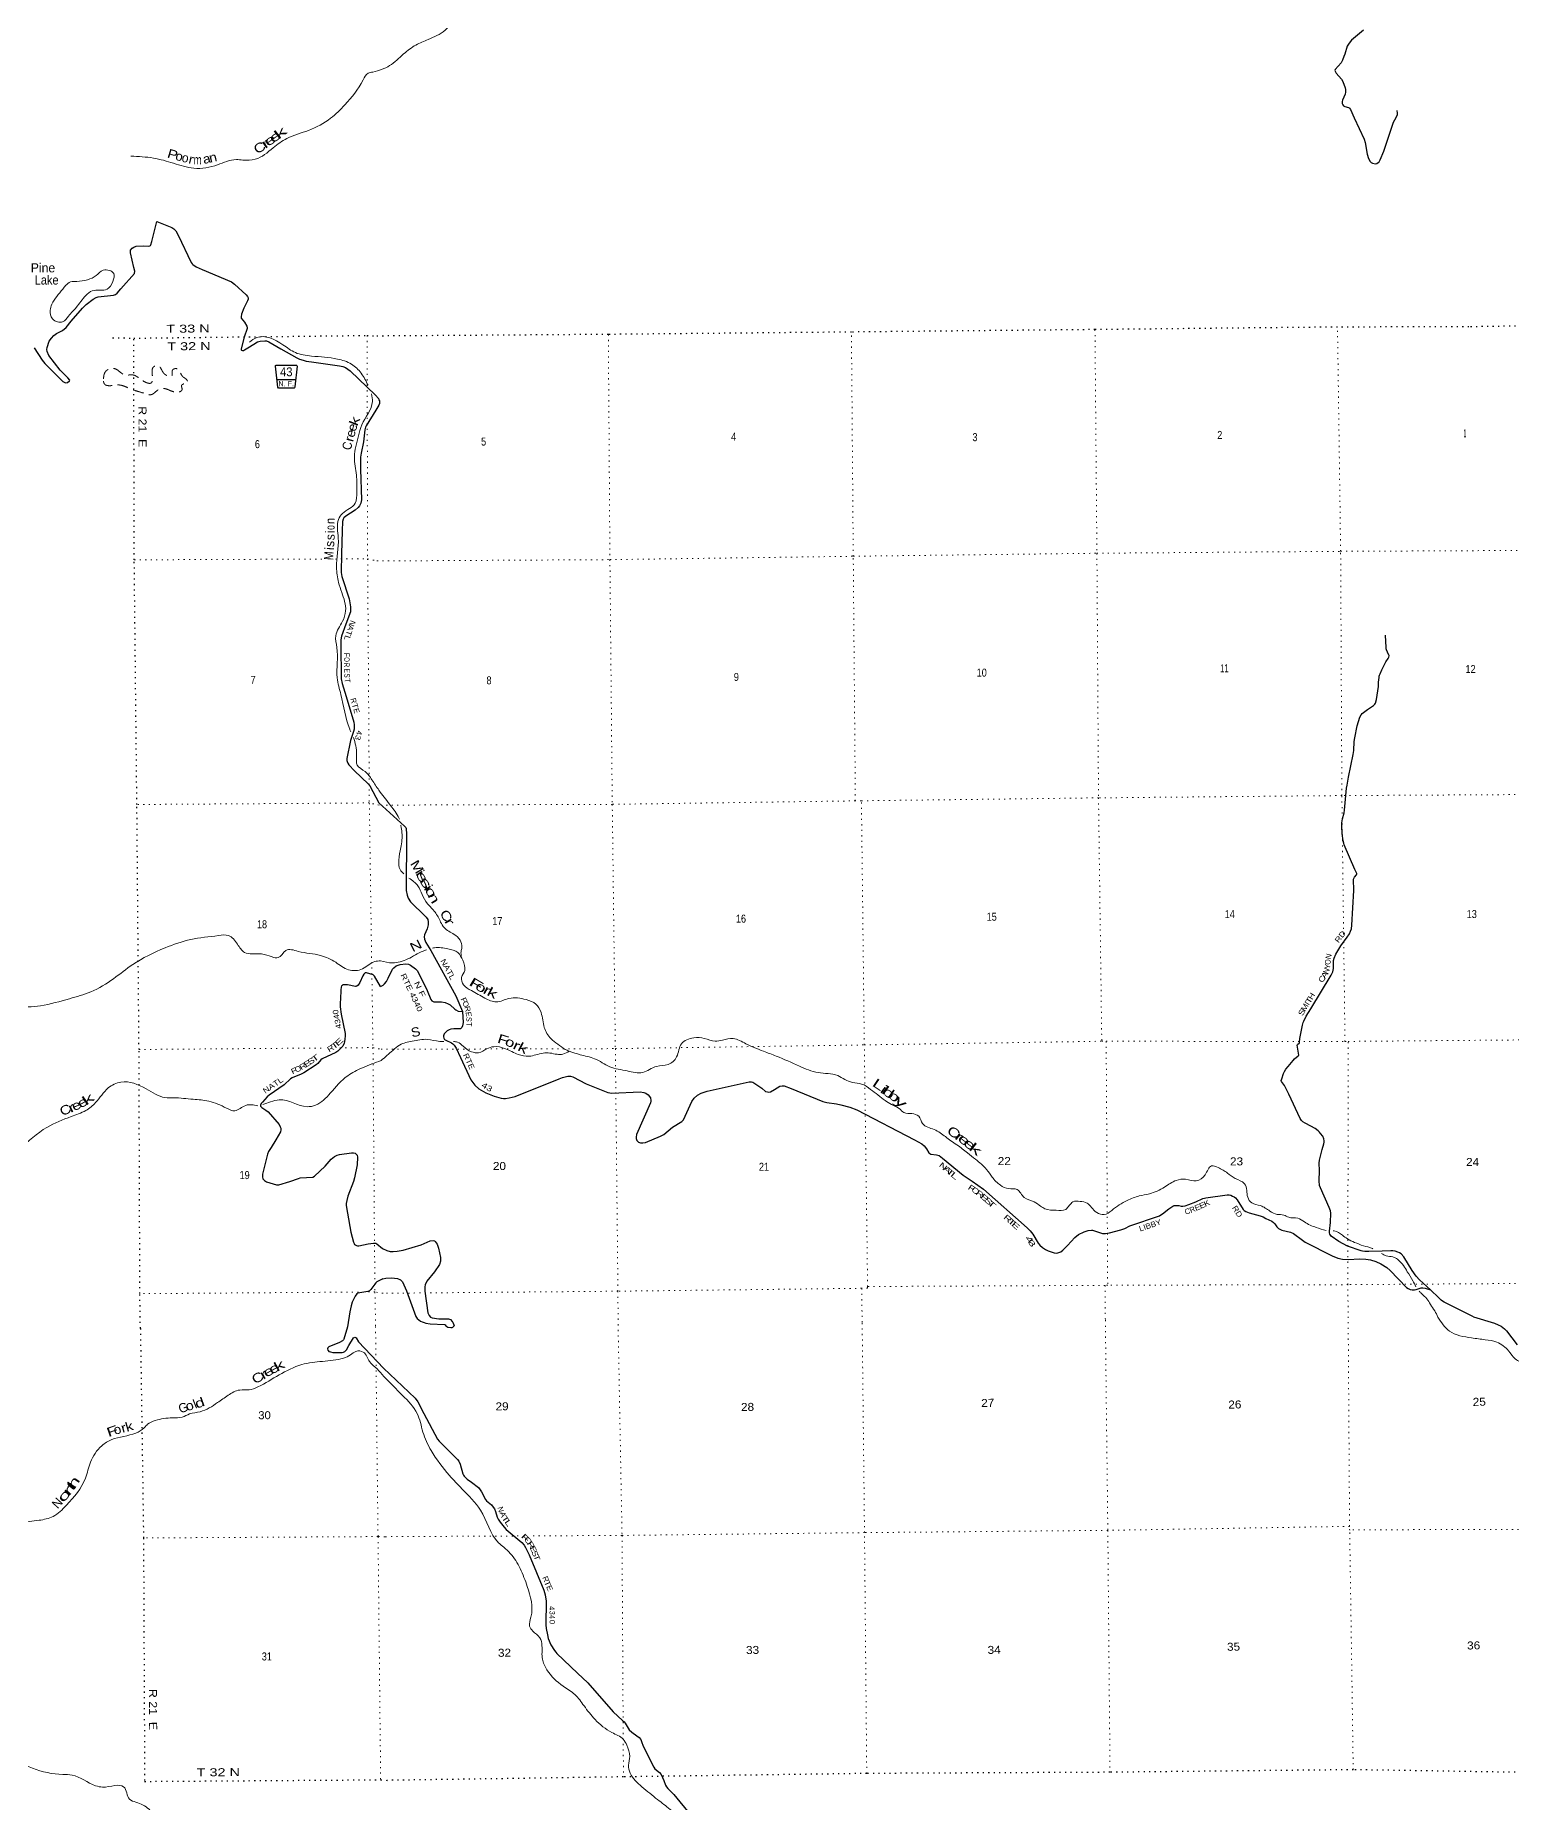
# Model space of a CAD drawing. Header units: feet. Extents: x 0 to 246606, y 183576 to 368785.
# Drawn here: x 176587 to 208879, y 265819 to 304461 of the extents above; entities that cross this region are included whole.
import ezdxf
from ezdxf.enums import TextEntityAlignment as Align

# ---------------------------------------------------------------- set-up
doc = ezdxf.new("R2010")
doc.units = ezdxf.units.FT
doc.header["$LTSCALE"] = 80
doc.linetypes.add('DOTTED', pattern=[1.5, 0.3, -1.2])
doc.linetypes.add('MEDIUM_DASHED', pattern=[4.5, 3, -1.5])
for name, color, linetype, lineweight in [('29', 7, 'Continuous', 25), ('30', 7, 'Continuous', 25), ('39', 7, 'Continuous', 13), ('41', 7, 'Continuous', 13), ('6', 7, 'DOTTED', 25), ('7', 7, 'DOTTED', 13)]:
    doc.layers.add(name, color=color, linetype=linetype, lineweight=lineweight)

msp = doc.modelspace()

# ---------------------------------------------------------------- linework, layer by layer
at = {"layer": '29'}
for points in [[(205638.58, 304576.41), (205376.57, 304355.23), (205321.5, 304291.11), (205284.75, 304222.92), (205227.5, 304047.78), (205209.65, 303996.92)], [(205209.65, 303996.92), (205181.91, 303917.88), (205146.53, 303859.06), (205020.31, 303713.92), (205012.05, 303692.78), (205016.63, 303675.32), (205044.1, 303633.71), (205155.59, 303504.58), (205184.67, 303453.89), (205236.09, 303314.23), (205245.27, 303279.32), (205245.32, 303252.17), (205246.2, 303215.93), (205235.18, 303173.66), (205209.85, 303108.53), (205179.16, 303044.11), (205169.42, 303011.15), (205170.9, 302971.53), (205184.67, 302944.88), (205202.12, 302920.08), (205214.07, 302909.97), (205228.01, 302905.32), (205308.63, 302885.16), (205325.4, 302876.7), (205335.27, 302867.71), (205352.71, 302842.9), (205432.68, 302654.81), (205652.05, 302188.72), (205673.24, 302120.79), (205716.72, 301861.58), (205745.71, 301769.75), (205786.46, 301701.53), (205808.15, 301677.87), (205832.02, 301665), (205898.33, 301655.02), (205929.35, 301659.49), (205958.73, 301677.87), (205978.93, 301696.24), (206003.6, 301737.35), (206084.49, 301930.09), (206297.81, 302564.28), (206321.43, 302614.13), (206375.63, 302708.62), (206383.86, 302729.89), (206385.7, 302757.46), (206375.4, 302821.45)], [(177960.91, 298742.6), (178299.63, 298780.24), (178343.05, 298796.26), (178376.67, 298825.7), (178459.53, 298915.88), (178757.03, 299253.56), (178763.34, 299303.03), (178740.52, 299382.44), (178667.14, 299704.51), (178670.87, 299761.44), (178704.5, 299807.71), (178738.12, 299832.94), (178788.9, 299852.09), (178952.46, 299862.38), (179053.33, 299853.97), (179089.65, 299855.32), (179103.76, 299867.63), (179112.17, 299879.2), (179133.4, 299952.21), (179242.07, 300387.85), (179574.49, 300259.81), (179619.6, 300232.23), (179662.75, 300188.32), (179714.34, 300095.6), (179994.77, 299494.39), (180015.78, 299466), (180032.6, 299449.18), (180104.05, 299401.87), (180236.45, 299340.15), (180875.04, 299074.78), (180946.72, 299023.36), (181200.99, 298788.89), (181230.41, 298748.94), (181239.28, 298719.63), (181240.92, 298694.27), (181230.41, 298654.31), (181149.87, 298497.64), (181100.12, 298366.23), (181087.51, 298307.35), (181092.53, 298279.81), (181163.04, 298189.43), (181215.7, 298104.43), (181222, 298083.4), (181217.68, 298054.66), (181156.23, 297863), (181096.91, 297639.12), (181087.51, 297599.76), (181089.61, 297583.98), (181095.13, 297578.66), (181116.93, 297570.32), (181137.94, 297571.36), (181161.06, 297582.93), (181237.29, 297631.63), (181368.42, 297710.14)], [(176563.5, 297628.78), (176736.94, 297357.49), (176792.19, 297288.55), (177189.8, 296891.89), (177246.1, 296861.68), (177292.12, 296874.17), (177334.12, 296904.56), (177338.56, 296924.76), (177295.78, 296970.9), (177130.74, 297139.47), (176884.93, 297460.84), (176846.83, 297547.19), (176838.42, 297593.46), (176848.18, 297638), (176893.06, 297774.3), (176939.29, 297841.59), (176993.58, 297900.51), (177052.77, 297942.52), (177183.68, 298004.04), (177262.91, 298072.89), (177369.37, 298214.33), (177616.95, 298497.41), (177700.01, 298573.36), (177851.31, 298695.32), (177914.35, 298728.97), (177960.91, 298742.6)], [(181368.42, 297710.14), (181447.36, 297757.4), (181505.69, 297775.34), (181606.56, 297783.75), (181644.39, 297779.54), (181693.96, 297762.43), (181957.21, 297604.33), (182304.81, 297408.28), (182367.28, 297381.06), (182442.93, 297355.82), (182514.38, 297336.9), (182629.97, 297318.94), (183239.81, 297236.79), (183310.82, 297218.09), (183369.66, 297194.96), (183424.3, 297165.52), (183476.82, 297124.92), (184030, 296593.94)], [(184030, 296593.94), (184091.92, 296518.62), (184102.94, 296494.73), (184112.12, 296470.84), (184115.8, 296439.6), (184112.12, 296408.36), (184101.11, 296377.13), (184032.73, 296263.79)], [(184032.73, 296263.79), (183823.66, 295924.95), (183811.05, 295891.31), (183796.39, 295836.74), (183767.28, 295576.71), (183714.38, 295327.75), (183702.37, 295235.95), (183701.33, 294976.03), (183723.87, 294303.18), (183705.97, 294232.19), (183676.55, 294173.31), (183651.34, 294139.67), (183584.36, 294076.95), (183378.15, 293950.41), (183336.35, 293908.72), (183319.31, 293878.92), (183304.57, 293827.99), (183295.29, 293626.48), (183281.11, 293124.73), (183277.28, 292716.06), (183290.97, 292627.11), (183449.18, 292138.16), (183483.22, 291965.35), (183483.22, 291906.47), (183480.29, 291858.22), (183375.02, 291589.83), (183285.77, 291325.52), (183268.88, 291246.19), (183266.38, 291146.13), (183277.28, 290394.55), (183295.64, 290285.92), (183386.91, 290002.21), (183551.4, 289442.76), (183561.69, 289381.87), (183563.08, 289336.83), (183561.69, 289289.34), (183546.14, 289237.22), (183478.7, 289041.51), (183403.97, 288646.31), (183403.38, 288606.11), (183407.58, 288581.92), (183422.29, 288547.23), (183442.56, 288513.49), (183567.37, 288379), (183869.17, 288098.15), (183903.52, 288050.97), (184103.58, 287678.95)], [(205964.72, 290226.75), (205969.63, 290319.27), (205978.81, 290418.5), (205983.42, 290447.9), (205988.01, 290469.03), (206000.85, 290503.02), (206039.41, 290591.22), (206129.39, 290765.79), (206177.14, 290835.62), (206192.31, 290868.23), (206199.17, 290890.74), (206198.74, 290901.31), (206195.5, 290910.96), (206166.12, 290977.11), (206138.57, 291028.56), (206134.93, 291049.69), (206134.9, 291074.5), (206117.73, 291349.61)], [(205428.79, 285765.1), (205417.78, 286009.33), (205424.21, 286028.63), (205444.41, 286052.52), (205482.97, 286105.8), (205491.23, 286123.26), (205491.23, 286132.45), (205479.3, 286160.93), (205451.75, 286221.57), (205216.7, 286758.13), (205205.68, 286800.39), (205192.83, 286848.17), (205170.79, 287006.2), (205161.61, 287156.88), (205165.28, 287243.24), (205180.89, 287332.36), (205213.95, 287460.99), (205224.05, 287522.55), (205268.12, 288000.31), (205279.14, 288066.46), (205312.19, 288242.86), (205415.03, 288735.32), (205425.14, 288824.44), (205437.06, 289021.98), (205445.34, 289098.23), (205503.17, 289360.09), (205526.14, 289456.55), (205561.03, 289553.94), (205590.42, 289603.55), (205610.61, 289631.12), (205636.33, 289656.84), (205723.53, 289720.25), (205855.74, 289808.45), (205883.31, 289834.16), (205898, 289861.73), (205921.85, 289940.75), (205964.72, 290226.75)], [(184103.58, 287678.95), (184259.03, 287532.94), (184661.21, 287172.71), (184687.83, 287138.78), (184696.09, 287117.64), (184709.13, 286994.17), (184701.32, 285762.92), (184719.06, 285661.37), (184744.77, 285598.89), (184796.19, 285514.36), (184850.65, 285455.08), (185056.18, 285263.01), (185134.08, 285179.93), (185170.81, 285128.47), (185180.85, 285079.69), (185178.15, 285010.87), (185159.69, 284926.21), (185101.02, 284790.36), (185092.64, 284747.79), (185101.02, 284698.48), (185129.32, 284627.5), (185237.66, 284453.99), (185781.91, 283457.5), (185931.92, 283115.42)], [(204250.78, 280778.77), (204005.63, 281307.06), (203910.14, 281498.16), (203844.04, 281586.36), (203839.45, 281607.5), (203851.38, 281645.16), (203889.03, 281758.18), (203910.14, 281806.87), (203940.45, 281855.57), (203990.94, 281917.12), (204101.12, 282049.42), (204131.43, 282081.58), (204211.3, 282144.97), (204219.57, 282153.25), (204223.24, 282162.44), (204218.65, 282203.77), (204196.61, 282336.08), (204191.11, 282382.03), (204196.61, 282394.88), (204237.02, 282435.31), (204240.68, 282446.33), (204248.03, 282527.18), (204306.79, 282821.18), (204320.57, 282873.57), (204335.26, 282908.48), (204387.59, 283012.29), (204483.08, 283173.99), (204931.14, 283909), (204965.13, 283981.62), (204977.98, 284018.37), (204982.55, 284056), (204982.55, 284203), (204983.49, 284233.36), (204996.34, 284286.65), (205033.97, 284372.06), (205144.15, 284555.81), (205283.71, 284739.56), (205331.47, 284814.94), (205357.16, 284871.86), (205373.7, 284927.03), (205386.54, 285004.17), (205428.79, 285765.1)], [(184136.7, 283666.22), (184192.02, 283693.32), (184225.08, 283719.05), (184269.15, 283770.5), (184307.77, 283844.28), (184397.7, 284042.46), (184430.75, 284075.54), (184482.17, 284112.29), (184570.31, 284145.37), (184691.51, 284156.39), (184746.61, 284149.04), (184790.68, 284130.67), (184900.86, 284049.81), (184937.59, 284013.06), (184971, 283966.02), (185154.16, 283580.15), (185238.78, 283382.07), (185262.62, 283349.7), (185306.36, 283330.79), (185467.8, 283327.4), (185549.1, 283312.95), (185619.92, 283285.58), (185662.95, 283261.49), (185762.12, 283169.61), (185787.82, 283151.24), (185836.87, 283127.96), (185931.92, 283115.42)], [(184136.7, 283666.22), (184006.51, 283888.44), (183993.9, 283903.16), (183976.9, 283915.84), (183829.99, 283959.94), (183804.3, 283959.47), (183779.55, 283943.12), (183771.15, 283934.7), (183748.37, 283900.81), (183686.76, 283753.48), (183645.06, 283694.98), (183615.64, 283671.85), (183596.73, 283663.44), (183586.85, 283662.41), (183418.28, 283700.01), (183359.26, 283703.39), (183315.13, 283699.19), (183296.01, 283689.44), (183285.71, 283680.26), (183275.21, 283652.93), (183266.31, 283588.58), (183261.03, 283389.09), (183252.09, 283314.37), (183251.51, 283254.06), (183254.19, 283220.81), (183276.29, 283058.72), (183362.07, 282635.96), (183363.47, 282576.3), (183359.27, 282521.62), (183346.66, 282454.33), (183340.36, 282427), (183310.94, 282362.86), (183262.6, 282306.08), (183205.86, 282253.51), (183161.09, 282222.11), (182863.33, 282081.08), (182830.87, 282057.57), (182764.56, 281981.21), (182727.01, 281948.35), (182461.95, 281779.34), (182404.93, 281749.59), (182207.68, 281666.83), (182170.72, 281645.88), (182026.84, 281514.34), (181699.12, 281289.38), (181656.87, 281252.93), (181555.04, 281137.67), (181524.7, 281104.34), (181509.17, 281070.99), (181514.2, 281045.46), (181539.44, 281020.75), (181631.88, 280963.45), (181676.14, 280924.59), (181917.79, 280643.5), (181944.99, 280596.51), (181953.4, 280566.02), (181957.6, 280533.43), (181946.44, 280486.46), (181848.84, 280310.77), (181743.19, 280145.13), (181688.62, 280057.14), (181663.53, 279997.73), (181554.12, 279562.98), (181555.07, 279505.67), (181566.74, 279461), (181579.35, 279442.08), (181598.26, 279421.05), (181639.7, 279393.19), (181860.94, 279328.52), (181881.95, 279326.42), (181914.63, 279329.83), (182156.99, 279399.32), (182342.17, 279469.41), (182381.26, 279478.8), (182659.49, 279496.75), (182695.92, 279514.33), (182925.7, 279732.86), (183055.46, 279886.52), (183092.39, 279920.47), (183132.32, 279945.71), (183191.16, 279977.25), (183239.54, 279990.02), (183499.77, 280023.78)], [(185931.92, 283115.42), (185943.01, 282878.36), (185931.07, 282805.77), (185915.46, 282764.43), (185904.44, 282751.57), (185890.93, 282741.98), (185737.72, 282737.45), (185676.73, 282729.52), (185640.92, 282717.57), (185595.93, 282692.77), (185571.55, 282674.26), (185530.74, 282629.36), (185512.74, 282588.67), (185513.3, 282560.46), (185518.81, 282532.9), (185538.57, 282506.48), (185566.55, 282486.96), (185687.3, 282432.36), (185721.73, 282407.03), (185744.68, 282384.05), (185794.52, 282315.25), (185889.38, 282109.27), (186112.85, 281623.32), (186198.27, 281509.38), (186290.19, 281428.78), (186438.84, 281342.16), (186626.19, 281269.09), (186774.89, 281219.04), (186826.31, 281211.69), (186871.34, 281214.69), (186951.18, 281226.39), (187080.17, 281262.46), (188041.36, 281643.27)], [(188041.36, 281643.27), (188114.89, 281672.4), (188232.96, 281704.16), (188295.4, 281704.16), (188346.5, 281690.32), (188636, 281535.91), (189108.92, 281345.84), (189194.81, 281329.51), (189813.51, 281357.83), (189894.88, 281345.84), (189940.79, 281332.97), (189988.54, 281292.54), (190039.95, 281226.39), (190049.14, 281173.1), (190047.3, 281156.56), (190040.09, 281121.78), (189739.24, 280425.71), (189727.77, 280366.4), (189727.77, 280337), (189742.46, 280300.25), (189752.09, 280286.89), (189779.19, 280263.5), (189823.26, 280248.8), (189874.68, 280245.12), (189936.27, 280255.67), (190263.99, 280388.45), (190332.25, 280427.41), (190526.74, 280587.78), (190726.03, 280709.94), (190767.16, 280748.62), (190943.27, 281146.73), (190994.87, 281222.71), (191067.58, 281285.79), (191149.12, 281332.97), (191281.59, 281377.97), (192201.36, 281577.37), (192249.11, 281581.04), (192282.31, 281569.74), (192476.82, 281437.71), (192557.62, 281371.56), (192599.18, 281357.35), (192634.75, 281356.86), (192664.13, 281364.21), (192755.47, 281410.29), (192873.48, 281481.81), (192923.05, 281494.67), (192968.97, 281489.16), (193120.17, 281430.4), (193811.85, 281149.21), (193896.71, 281128.86), (194111.17, 281096.12), (194208.51, 281075.7), (194399.49, 281024.25), (194555.42, 280970.45), (195814.45, 280312.79)], [(207101.6, 277030.28), (206861.99, 277252.53), (206788.54, 277333.38), (206700.4, 277450.98), (206519.52, 277751.43), (206462.6, 277817.58), (206424.03, 277843.3), (206390.98, 277858), (206332.22, 277874.54), (206280.8, 277881.89), (206237.64, 277884.64), (206046.67, 277877.29), (205752.86, 277869.94), (205665.63, 277870.86), (205619.73, 277876.38), (205583.91, 277884.64), (205290.1, 277987.54), (205099.13, 278090.44), (204930.19, 278208.04), (204913.67, 278230.11), (204904.49, 278250.32), (204895.31, 278276.04), (204893.46, 278310.94), (204915.49, 278502.04), (204922.84, 278707.85), (204915.51, 278755.64), (204886.11, 278832.8), (204695.14, 279259.11), (204674.95, 279312.41), (204665.76, 279413.46), (204673.1, 279641.31), (204667.61, 279801.19), (204673.1, 279869.17), (204731.86, 280097.02), (204768.59, 280221.97), (204775.04, 280259.66), (204775.93, 280288.12), (204769.53, 280334.99), (204746.55, 280391.02), (204699.75, 280450.76), (204674.04, 280480.16), (204643.72, 280508.62), (204579.48, 280558.26), (204489.47, 280611.53), (204364.6, 280677.68), (204313.18, 280707.08), (204283.83, 280732.83), (204250.78, 280778.77)], [(195814.45, 280312.79), (195980.18, 280226.22), (196030.19, 280182.64), (196079.26, 280113), (196129.35, 280024.61), (196174.37, 279995.68), (196299.68, 279983.64), (196357.06, 279965.81), (196432.19, 279913.29), (196879.34, 279539.83), (197075.68, 279404.03), (197329.17, 279234.92), (198279.92, 278388.18), (198346.1, 278318.91), (198407.83, 278245.22), (198524.63, 278051.69), (198559.13, 278008.36), (198615.8, 277959.17), (198684, 277912.8), (198739.76, 277883.96), (198805.21, 277859.51), (198872.89, 277841.56), (198931.65, 277834.21), (198976.53, 277845.55), (199019.8, 277863.61), (199063.87, 277896.69), (199163.08, 277999.74), (199325.03, 278173.67), (199405.44, 278238.48), (199526.25, 278299.9), (199618.46, 278330.36), (199686.93, 278334.78), (199712.11, 278335.88), (199930.34, 278266.25), (199996.75, 278264.21), (200084.89, 278275.23), (200332.28, 278341.38), (200417.27, 278372.63), (200526.2, 278429.2), (201173.86, 278648.26), (201206.34, 278668.99), (201239.1, 278690.78), (201384.06, 278806), (201471.35, 278861.42), (201500.17, 278872.97), (201535.62, 278874.29), (201596.57, 278871.97), (201653.15, 278863.26), (201689.32, 278863.78), (201735.78, 278870.23), (201818.42, 278896.34), (201968.01, 278958.68), (202123.26, 279028.64), (202159.44, 279038.36), (202192.26, 279042.97), (202659.48, 279105.82), (202697.52, 279106.35), (202739.82, 279098.32), (202775.17, 279081.94), (202806.39, 279065.39), (202835.25, 279042.03), (202874.91, 278999.8), (203006.23, 278786.37), (203027.16, 278765.46), (203061.64, 278743.82), (203140.83, 278712.02), (203377.5, 278651.94), (203440.99, 278630.32), (203502.29, 278591.03), (203634.6, 278530.74), (203669.48, 278506.77), (203698.86, 278477.37), (203741.86, 278411.61), (203781.5, 278372.63), (203852.31, 278334.85), (204044.1, 278289.94), (204103.91, 278260.41), (204302.47, 278114.57), (204363.63, 278073.1), (204951.26, 277771.74), (205074.68, 277726.32), (205182.65, 277705.59), (205307.21, 277697.91), (205553.02, 277712.03), (205693.16, 277705.59), (205788.65, 277690.89), (205905.17, 277653.35), (206020.03, 277602.68), (206151.96, 277516.37), (206220.19, 277453.84), (206582.13, 277084.19), (206617.77, 277057.84), (206660.92, 277042.22), (206700.41, 277032.12), (206750.58, 277032.56), (206790.39, 277039.47), (206896.9, 277076.22), (206909.75, 277078.06), (206939.29, 277077.98), (206988.72, 277070.71), (207101.6, 277030.28)], [(183499.77, 280023.78), (183544.16, 280029.54), (183582.03, 280021.41), (183607.24, 280000.38), (183626.16, 279975.14), (183634.75, 279931.18), (183625.36, 279761.89), (183571.52, 279484.14), (183544.49, 279400.92), (183425.39, 279076.05), (183397.1, 278982.63), (183386.59, 278922.7), (183386.04, 278872.39), (183412.72, 278705.27), (183488.44, 278292.54), (183547.41, 278071.15), (183558.9, 278042.14), (183571.52, 278024.79), (183586.23, 278012.18), (183611.44, 277997.46), (183634.56, 277992.73), (183661.99, 277993.04), (183870.35, 278036.2), (183980.24, 278053.71), (184020.66, 278054.94), (184034.88, 278049.5), (184054.82, 278034.93), (184183.97, 277938.39)], [(184183.97, 277938.39), (184276.52, 277892.11), (184349.97, 277870.06), (184410.37, 277867.68), (184504.23, 277873.74), (184633.67, 277897.55), (185026.74, 278012.83), (185226.67, 278102.77), (185290.19, 278112.62), (185315.9, 278101.6), (185333.9, 278086.4), (185378.34, 278028.09), (185403.29, 277944.48), (185451.79, 277737.76), (185449.34, 277657.1), (185426.08, 277583.4), (185318.8, 277425.25), (185146.96, 277219.56), (185112.63, 277141.78), (185106.56, 277094.6), (185107.36, 277000.65), (185171.25, 276526.18), (185185.52, 276497.39), (185203.89, 276467.99), (185233.27, 276434.91), (185266.21, 276416.92), (185409.74, 276401.15), (185623.65, 276396.61), (185647.37, 276391.73), (185666.65, 276379.79), (185707.44, 276341.58), (185722.66, 276323.74), (185749.39, 276244.56)], [(184189.49, 277270.33), (184068.53, 277216.77), (184053.82, 277206.26), (184035.91, 277186.62), (183928.19, 277037.09), (183898.31, 277010.69), (183860.18, 276994.5), (183643.75, 276961.38), (183616.71, 276941.3), (183583.86, 276890.62), (183515.85, 276758.36), (183492.39, 276684.74), (183468.82, 276551.67), (183417.61, 276225.28)], [(184189.49, 277270.33), (184254.48, 277285.71), (184375.68, 277293.06), (184508.84, 277276.92), (184574.01, 277248.96), (184617.19, 277204.15), (184703.75, 277010.13), (184912.53, 276451.4), (184939.45, 276405.51), (184972.5, 276376.11), (185008.31, 276349.46), (185050.11, 276328.74), (185092.79, 276314.55), (185127.68, 276303.52), (185226.35, 276291.34), (185535.31, 276274.26), (185551.88, 276263.1), (185565.31, 276243.03)], [(208042.86, 276441.24), (207402.78, 276760.97), (207363.3, 276785.79), (207335.76, 276807.84), (207285.25, 276856.53), (207101.6, 277030.28)], [(208042.86, 276441.24), (208506.24, 276304.11), (208585.38, 276269.06), (208648.42, 276235.42), (208719.87, 276180.74), (208768.88, 276133.4), (209001.48, 275827.45)], [(183417.61, 276225.28), (183337.07, 275952.28), (183325.57, 275936.09), (183302.45, 275917.16), (183236.95, 275883.43), (183004.45, 275785.87), (182983.02, 275761.55), (182978.81, 275738.41), (182985.12, 275713.18), (182990.66, 275705.29), (183010.34, 275685.84), (183039.76, 275673.22), (183091.14, 275663.41), (183300.35, 275662.71), (183327.67, 275666.91), (183360.01, 275682.59), (183392.82, 275721.59), (183441.88, 275811.77), (183547.72, 275979.29), (183558.84, 275988.66), (183575.65, 275994.97), (183590.37, 275992.87), (183601.89, 275983.53), (183658.36, 275897.18), (184205.61, 275316.87)], [(185565.31, 276243.03), (185609.13, 276218.62), (185674.28, 276206), (185701.6, 276206), (185722.61, 276216.52), (185749.39, 276244.56)], [(184205.61, 275316.87), (184896.7, 274659.3), (184955.17, 274582.93), (185083.49, 274328.31), (185387.25, 273765.11), (185422.09, 273719.29), (185489.67, 273647.24), (185820.81, 273324.08), (185850.8, 273286.09), (185876.59, 273221.87), (185939.07, 273008.5), (185953.78, 272975.91), (185970.59, 272954.88), (186035.74, 272890.74), (186127.83, 272825.39), (186279.52, 272709.89), (186319.7, 272660.04), (186344.74, 272616.5)], [(186344.74, 272616.5), (186437.13, 272447.02), (186457.95, 272419.61), (186564.05, 272332), (186603.16, 272282.99), (186628.37, 272243.04), (186654.72, 272183.79), (186691.42, 272057.98), (186713.3, 272017.13), (186754.47, 271954.94), (186844.73, 271839.09), (186888.97, 271794.06), (187229.42, 271505.96), (187279.68, 271450.46), (187311.38, 271400.81), (187389.29, 271239.98), (187711.77, 270465.41), (187742.2, 270361.97), (187759.11, 270226.1), (187752.72, 269705.86), (187762.3, 269629.74), (187786.34, 269486.1), (187805.25, 269408.29), (187862, 269268.45), (187939.75, 269148.58), (187969.18, 269108.62), (187993.15, 269081.95), (188446.79, 268651.19), (188675.63, 268435.83), (189228.64, 267806.57), (189431.03, 267615.85)], [(189431.03, 267615.85), (189465.65, 267583.23), (189486.5, 267555.61), (189576.86, 267411.56), (189632.01, 267357.18), (189746.06, 267279.72), (189791.22, 267243.33), (189829.84, 267199.95), (189847.96, 267158.15), (189882.12, 267053.38), (190112.75, 266591.42), (190138.57, 266560.24), (190240.58, 266476.61), (190276.68, 266431.59), (190337.58, 266306.3), (190373.35, 266202.37), (190392.26, 266164.52), (190418.49, 266129.79), (190551.43, 265994.08), (190920.39, 265550.4)]]:
    msp.add_lwpolyline(points, dxfattribs=at)
at = {"layer": '30'}
msp.add_line((181876.74, 296938.71), (182281.81, 296938.71), dxfattribs=at)
msp.add_lwpolyline([(181922.59, 296748.16), (181903.61, 296750.27), (181892.37, 296769.96), (181836.84, 297230.62), (181842.46, 297241.87), (181856.52, 297250.31), (182297.92, 297248.9), (182304.95, 297244.68), (182311.98, 297229.21), (182264.88, 296775.59), (182255.74, 296756.6), (182245.21, 296747.45)], close=True, dxfattribs=at)
at = {"layer": '39'}
for points in [[(183972.83, 303659), (184335.9, 303798.64), (184641.17, 304054.7), (184912.91, 304249.79), (185179.49, 304370.1), (185547.84, 304574.42), (185869.3, 304824.62), (186112.75, 304855.81), (186278.4, 304991.06), (186307.23, 305108.52), (186329.4, 305278.4), (186411.87, 305461.11), (186504.74, 305615.69), (186763.43, 305891.38), (186785.43, 306075.39), (186834.27, 306205.2), (186997.16, 306233.41), (187160.02, 306263.63), (187161.99, 306267.69), (187369.92, 306405.47), (187548.23, 306492.42), (187787.8, 306511.45), (187848.8, 306635.35), (187980.36, 306756.06), (188161.17, 306802.65), (188353.58, 306889.77), (188604.71, 306953.36), (188758.01, 307110.68), (188920.85, 307312.53), (189042.75, 307568.41), (189205.3, 307794.49), (189293.86, 307973.24), (189472.1, 308066.24), (189610.96, 308251.66), (189819.4, 308516.65), (190164.87, 308950.88), (190358.47, 309108.68), (190580.36, 309258.75), (190889.03, 309397.74), (191182.07, 309665.77), (191422.39, 309961.43), (191623.3, 310351.53), (191804.59, 310696.96), (192137.29, 311189.6), (192573.19, 311814.72), (192875.25, 312341.31), (193138.56, 312907.82), (193270.7, 313319.3), (193440.03, 313654.5), (193501.72, 313889.47), (193518.45, 314178.41), (193513.94, 314388.35), (193511.5, 314594.28), (193571.78, 314778.75), (193573.78, 314933.93)], [(178676.27, 301818.5), (179170.4, 301777.21), (179608.61, 301664.61), (180054.87, 301556.13), (180574.11, 301630.28), (180983.67, 301745.71), (181127.43, 301735.09), (181396.37, 301752.06), (181790.39, 302000.69), (182087.71, 302207.9), (182565.45, 302382.64), (183044.28, 302648.33), (183358.91, 302942.61), (183755.96, 303486.29), (183863.72, 303632.91), (183972.83, 303659)], [(177189.78, 298911.87), (176950.12, 298580.84), (176910.99, 298451.11), (176963.52, 298261.72), (177184.73, 298197.36), (177310.9, 298323.96), (177482.96, 298513.69), (177688.7, 298772.47), (177831.3, 298875), (178158.74, 298908.74), (178282.41, 299081.8), (178300.85, 299255.77), (178073.53, 299324.11), (177918.91, 299209.33), (177727.63, 299118.41), (177495.34, 299079.61), (177357.87, 299068.06), (177249.41, 298990.14), (177189.78, 298911.87)], [(181269.64, 297751.82), (181429.64, 297853.79), (182000.64, 297696.85), (182275.58, 297523.94), (182630.44, 297448.85), (183195.63, 297384.06), (183500.29, 297272.07), (183714.8, 297072.26), (183865.64, 296809)], [(183942.94, 296619.58), (183959.41, 296453.22), (183729.02, 295943.51), (183656.08, 295701.63), (183565.1, 295243.22), (183609.4, 294844.33), (183618.26, 294476.45), (183584.24, 294229.83), (183305.92, 294008.85), (183217.31, 293875.89), (183213.68, 293472.23), (183175.78, 292829.26), (183219.66, 292498.33), (183288.67, 292280.82), (183374.59, 291879.17), (183305.3, 291648.53), (183156.79, 291333.77), (183183.69, 291079.44), (183190.56, 290412.69), (183271.23, 290045.78), (183463.19, 289290.75), (183486.49, 289230.43)], [(183545.96, 289111.61), (183560.66, 289064.71), (183613.03, 288685.41), (183627.02, 288505.72), (183802.51, 288362.07), (183950.05, 288181.76), (184102.34, 287954.14)], [(184102.34, 287954.14), (184331.86, 287653.23), (184520.47, 287380.89), (184550.32, 287319.56)], [(184583.31, 287192.44), (184585.3, 287181.76), (184607.12, 286871.07), (184578.91, 286701.12), (184539.85, 286426.05), (184566.45, 286222.43), (184649.41, 286127.67)], [(184758.67, 286033.92), (184955.58, 285863.65), (185046.46, 285676.95), (185165.73, 285474.45), (185329.12, 285290.64), (185452.61, 285072.04), (185526.58, 284951.77), (185745.97, 284802.97), (185876.41, 284679.34), (185918.59, 284520.34), (185899.57, 284425.21), (185902.99, 284314.3)], [(165864.91, 276090.91), (165907.74, 276387.83), (165964.77, 276548.06), (166047.64, 276753.02), (166226.56, 277062.04), (166379.84, 277306.12), (166570.22, 277681.94), (166691.68, 278265.17), (166685.74, 278644.99), (166610.35, 279088.75), (166815.26, 279428.35), (166948.15, 279884.4), (167011.15, 280250.8), (166974.05, 280513.1), (166738.3, 281399.72), (166664.51, 281687.9), (166729.41, 282262.45), (166855.35, 282607.28), (166928.59, 282961.67), (167066.78, 283296.53), (167449.08, 283700.63), (167889.65, 283751.73), (168378.67, 283813.44), (168965.22, 283835.75), (169765.99, 283686.54), (170482.95, 283619.29), (170940.79, 283761.5), (171262.04, 283807.3), (171620.86, 283740.34), (171900.95, 283656.39), (172171.31, 283731.97), (172403.51, 283778.86), (172776, 283760.54), (173194.23, 283819.49), (173688.86, 283729.7), (174240.87, 283569.8), (174734.45, 283581.04), (175133.58, 283530.66), (175693.42, 283395.09), (176146.21, 283242.22), (176702.62, 283244.02), (177332.34, 283396.11), (177802.22, 283548.55), (178297.02, 283834.61), (178716.72, 284144.13), (179423.16, 284509.2), (179987.83, 284690.92), (180595.97, 284778.13), (180812.47, 284778.38), (181008.67, 284588.47), (181160.23, 284410.22), (181532.89, 284375.74), (181764.22, 284311.48), (181899.96, 284294.72), (182064.25, 284452.03), (182337.61, 284432.67), (182826.16, 284342.82), (183157.52, 284192.73), (183434.38, 284029.94), (183745.76, 284051.39), (184015.25, 284209.81), (184134.86, 284223.78)], [(184134.86, 284223.78), (184399.24, 284179.03), (184732.72, 284265.82), (185067.2, 284437.43), (185140.51, 284465.75)], [(185275.6, 284503.49), (185320.22, 284511.13), (185606.63, 284488.32), (185829.29, 284404.17), (185936.02, 284239.88), (185978.97, 284016.27), (185912.29, 283862.01), (185952.46, 283702.97), (186125.25, 283575.82), (186419.41, 283409.74), (186672.26, 283327.97), (186947.45, 283401.94), (187322.56, 283376.16), (187535.31, 283277.75), (187648.3, 283095.36), (187718.66, 282769.1), (187862.62, 282524.49), (188013.17, 282403.13), (188177.74, 282290.01), (188267.13, 282250.61)], [(184151.13, 282045.28), (184403.78, 282266.92), (184553.52, 282383.81), (184832.62, 282467.93), (185160.24, 282507.77), (185431.13, 282465.02), (185520.63, 282462.98)], [(188266.86, 282250.7), (188503.55, 282172.77), (188820.95, 282085.72), (189151.49, 281909.98), (189535.45, 281817.66), (189872.37, 281783.34), (190173.04, 281918.2), (190428.46, 281959.63), (190613.9, 282125.41), (190721.31, 282413.42), (190987.82, 282539.79), (191219.66, 282530.46), (191456.16, 282468.68), (191617.08, 282492.83), (191848.44, 282523.87), (192129.86, 282412.16), (192514.66, 282249.18), (192792, 282141.46), (193298.33, 281925.43), (193709.1, 281780.94), (194137.07, 281715.4), (194295.23, 281632.5), (194463.3, 281563.84), (194661.15, 281531.89), (194858, 281415.12), (195175.23, 281172.59), (195311.3, 281083.36), (195483.63, 280994.56), (195587.41, 280908.99), (195758.98, 280884.8), (195908.79, 280826.02), (195995.33, 280665.52), (196248.76, 280535.3), (196492.4, 280380.73), (196740.33, 280204), (196746.43, 280200.03), (196976.2, 280025.1), (197153.16, 279885.88), (197395.63, 279660.63), (197514.43, 279498.5), (197697.89, 279320.99), (197874.11, 279244.36), (198061.74, 279224.4), (198216.97, 279048.58), (198431.64, 278958.27), (198575.89, 278859.04), (198669.24, 278803.63), (198919.5, 278770.29), (199124.8, 278790.92), (199284.04, 278956.39), (199439.08, 278966.33), (199592.69, 278927.79), (199688.51, 278834.03), (199802.68, 278722.33), (199966.45, 278675.84), (200130.58, 278768.67), (200468.57, 278984.74), (200733.37, 279084.84), (200954.47, 279131.91), (201285.24, 279277.23), (201543.42, 279425.71), (201748.69, 279448.36), (201980.8, 279416.82), (202172.71, 279546.33), (202315.5, 279739.87), (202456.96, 279705.22), (202661.92, 279584.51), (202834.59, 279467.45), (203033.42, 279352.73), (203085.54, 279205.95), (203105.47, 279054.75), (203195.58, 278932.67), (203383.7, 278872.33), (203590.64, 278753.66), (203750.7, 278680.87), (203893.94, 278666.44), (204003.33, 278617.27), (204199.01, 278599.43), (204345.08, 278516.38), (204604.45, 278394.3), (204820.09, 278332.42)], [(185730.76, 282461.6), (185824.28, 282447.53), (185946.27, 282356.11), (186129.03, 282237.15), (186282.42, 282216.78), (186464.78, 282301.76), (186613.35, 282347.96), (186869.78, 282304.6), (187151.37, 282178.75), (187383.57, 282139.13), (187693.08, 282207.46), (187842.18, 282209.25), (187999.69, 282180.86), (188122.57, 282184.35), (188266.96, 282250.67)], [(184151.13, 282045.28), (183739.72, 281887.19), (183419.79, 281714.1), (183039.28, 281332.24), (182718.24, 281070.23), (182532.45, 281035.95), (181923.88, 281187.18), (181732.16, 281138.69), (181564.88, 281082.42)], [(181451.5, 281054.55), (181188.64, 281064.29), (180951.09, 280946.62), (180770.43, 281003.33), (180380.36, 281156.85), (180037.98, 281197.71), (179614.77, 281229.64), (179420.47, 281235.69), (179009.77, 281427.39), (178459.93, 281573.17), (178180.01, 281444.95), (177906.1, 281124.84), (177691.37, 280952.85), (177371.02, 280820.16), (176841.31, 280584.25), (176241.17, 280113.2), (175780.97, 279611.29), (175550.11, 279237.07), (175194.22, 279019.15), (174621.07, 278481.7), (174589.26, 278230.8), (174529.7, 277531.03), (174396.46, 276715.3), (174330.38, 276451.92), (174196.08, 276329.27), (174055.29, 276246.97), (173925.05, 276154.07)], [(204972.66, 278323.24), (205000.31, 278318.29), (205176.67, 278229.54), (205288.49, 278146.08), (205444.56, 278069.2), (205640.91, 277994.83), (205824.97, 277936.46), (205840.61, 277929.26)], [(206032.43, 277823.6), (206137.24, 277772.62), (206280.57, 277750.11), (206381.89, 277702.87)], [(206381.89, 277702.87), (206512.53, 277561.07), (206596.72, 277428.82), (206717.98, 277228.36), (206786.26, 277098.03)], [(206856.44, 277001.86), (206904.63, 276951.95), (207026.91, 276836.3), (207100.9, 276714.02), (207195.28, 276571.79), (207267.09, 276434.04)], [(207267.09, 276434.04), (207516.95, 276129.19), (208003.07, 275981.37), (208298.13, 275940.97), (208552.58, 275889.06), (208695.32, 275804.47), (208813.49, 275696.05), (208957.2, 275520.81), (209198.99, 275424.76), (209283.53, 275383.29), (209288.46, 275284.52), (209265.46, 275047.16), (209337.62, 274810.47), (209430.62, 274625.87), (209527.71, 274445.23), (209768.96, 274302.86), (210103.17, 274147.1), (210291.3, 274136.41), (210418.45, 273929.17), (210787.91, 273496.95), (211005.44, 273403.26), (211188.59, 273312.06), (211363.63, 273045.73), (211647.53, 272566.38), (211845.54, 272360.16), (212056.52, 272051.03), (212281.31, 271884.72), (212499.32, 271833.31), (212799.38, 271700.19), (213235.12, 271571.2), (213770.69, 271499.23), (213998.53, 271421.51), (214190.44, 271213.36), (214401.07, 270874.02), (214488.88, 270766.03), (214640.23, 270725.63), (214951.47, 270745.77)], [(176243.08, 271946.81), (176668.43, 271992.63), (176973.97, 272076.77), (177266.69, 272322.3), (177682.8, 272913.44), (177792.02, 273260.81), (178038.37, 273620.69), (178258.23, 273755.85), (178782.89, 273900.39), (178968.73, 274016.77), (179042.2, 274090.79), (179210.46, 274172.52), (179587.08, 274233.66), (179800.92, 274247.5), (179961.31, 274316.97), (180194.72, 274367.52), (180571.03, 274566.03), (180802.6, 274725.64), (181057.12, 274841.21), (181261.04, 274844.78), (181455.82, 274910.81), (181919.94, 275171.46), (182414.96, 275396.29), (182870.18, 275466.88), (183327.39, 275539.53), (183481.72, 275608.9), (183599.57, 275685.71), (183759.38, 275670.32), (183898.21, 275462.64), (184060.48, 275301.84), (184208.52, 275137.45)], [(184208.52, 275137.45), (184619.21, 274722.28), (184938.5, 274327.03), (185065.39, 273922.39), (185246.91, 273516.99), (185645.48, 272975.6), (185919.34, 272677.67), (186324.87, 272212.73), (186719.45, 271502.19), (186833.69, 271403.9), (186975.84, 271268.97), (187190.62, 270937.63), (187348, 270544.65), (187427.3, 269876.81), (187396.68, 269679.84), (187468.28, 269570.06), (187620.44, 269424.91), (187669.01, 269248.99), (187677.79, 268958.81), (187778.3, 268723.74), (188130.42, 268366.3), (188387.37, 268181.41), (188588.96, 267934.86), (188830.44, 267637.38), (189199.58, 267352.22), (189444.82, 267203.75), (189524.28, 267073.72), (189588.26, 266831.11), (189563.74, 266636.07), (189598.19, 266464.37), (189853.83, 266166.7), (190198.74, 265885.9), (190469.54, 265672.62), (190885.6, 265243.78), (191088.14, 264904.55), (191354.39, 264649.03), (191895.59, 264363.47), (192343.21, 264212.16), (192633.83, 264137.58), (192827.23, 264058.32), (193067.72, 263849.49), (193300.17, 263646.82), (193403.07, 263617.17), (193474.8, 263519.48), (193697.01, 263480.11), (194034.78, 263457.24), (194311.42, 263398.97), (194474.68, 263338.26), (194609.24, 263256.55)], [(184313.82, 262558.04), (183970.27, 262631.18), (183766.25, 262633.67), (183559.26, 262692.67), (183017.59, 262836.74), (182807.31, 262851.24), (182641.21, 262880.66), (182481.13, 262793.01), (182254.08, 262724.39), (181993.23, 262863.27), (181264.45, 263204.06), (180963.35, 263214.96), (180597.37, 263121.69), (180198.23, 263078.34), (180033.87, 263123.95), (179757.38, 263351.44), (179501.86, 263652.03), (179431.23, 263887.17), (179478.89, 264292.06), (179557.63, 264651.02), (179506.37, 264934.98), (179270.87, 265246.02), (179187.71, 265505.18), (179073.79, 265672.89), (178786.38, 265829.49), (178650.02, 265891.75), (178518.13, 266166.22), (178327.84, 266193.19), (178057.81, 266158.17), (177905.84, 266187.83), (177392.95, 266421.29), (177188.76, 266433.88), (176524.01, 266571.75), (176249.53, 266680.09), (175621.57, 266792.34), (174982.96, 266936.73), (174832.77, 266980.57), (174695.96, 267069.08), (174352.6, 267190.36), (173760.56, 267089.09), (173490.6, 267050.02), (173100.12, 267091.68), (172348.14, 267133.07), (171949.07, 267085.68), (171703.31, 267049.06), (171473.39, 267030.89), (170922.86, 267102.07), (170766.48, 267153.89), (170481.7, 267274.16), (170418.53, 267188.2), (170180.6, 267046.66), (169769.9, 266970.79), (169339.55, 266862.25), (168647.15, 266724.88), (168424.24, 266769.47), (168061.44, 267084.34), (167725.47, 267365.34), (167363.87, 267609.53), (166816.12, 267874.71), (166434.09, 268132.68), (165899.81, 268198.08), (165270.82, 268132.53), (164902.45, 268061.44), (164793.49, 268055.49)]]:
    msp.add_spline(points, degree=3, dxfattribs=at)
at = {"layer": '39', "linetype": 'MEDIUM_DASHED'}
msp.add_spline([(178077.5, 296896.9), (178131.82, 297120.8), (178321.48, 297173.3), (178547.48, 297036.25), (178707.31, 297037.92), (178963.75, 296893.1), (179123.91, 296862.45), (179148.92, 296988), (179186.97, 297222.79), (179271.84, 297233.79), (179425.53, 297045.46), (179579.5, 297026.86), (179582.44, 297133.99), (179662.95, 297175.25), (179816.56, 296995), (179896.11, 296933.19), (179919.03, 296868.77), (179854.52, 296845.87), (179786.15, 296804.74), (179795.24, 296707.84), (179741.03, 296666.86), (179532.31, 296697), (179339.65, 296739.43), (179235.03, 296681.76), (179124.53, 296605.84), (178986.71, 296628.64), (178676.1, 296728.43), (178416.2, 296816.64), (178218.08, 296800.42), (178098.32, 296837.55), (178077.5, 296896.9)], degree=3, dxfattribs=at)
at = {"layer": '6'}
for points in [[(214688.46, 298148.87), (210456, 298129.33), (210165.87, 298125.85), (207943.7, 298087.06), (205070.26, 298082.86), (199765.23, 298027.26), (194438.01, 297973.41), (189120.85, 297921.71), (184019.34, 297885.68)], [(178278.09, 297849.77), (178739.51, 297840.47), (183841.84, 297900.04), (184019.34, 297885.68)], [(178884.51, 276189.03), (178873.81, 276948.16), (178855.23, 282286.57), (178808.15, 287642.87), (178751.01, 292993), (178739.51, 297840.47)], [(178884.51, 276189.03), (178953.04, 271606.32), (178976.61, 266283.33), (184140.12, 266319.53), (184279.98, 266305.48)], [(214993.21, 266499.16), (210754.57, 266453.66), (205414.06, 266538.81), (200094.21, 266482.62), (194772.69, 266456.68), (189450.61, 266382.38), (184279.98, 266305.48)]]:
    msp.add_lwpolyline(points, dxfattribs=at)
at = {"layer": '7'}
for p, q in [((178751.01, 292993), (182852.52, 293010.04)), ((205233.29, 282462.42), (205205.4, 284675.17)), ((178855.23, 282286.57), (182890.57, 282319.33)), ((184148.05, 282291.81), (186962.76, 282299.15)), ((200010.17, 282466.36), (200043.19, 277132.08)), ((199984.78, 277129.36), (199991.81, 276367.64)), ((194672.6, 276320.61), (194661.72, 277065.47)), ((187150.87, 271649.79), (184236.01, 271634.03))]:
    msp.add_line(p, q, dxfattribs=at)
for points in [[(194523.27, 287723.06), (194478, 293071.32), (194438.01, 297973.41)], [(199765.23, 298027.26), (199807.08, 293137.31), (199842.28, 287788.92), (199913.44, 282467.22)], [(205203.78, 284803.83), (205165.52, 287838.68), (205138.47, 293179.09), (205070.26, 298082.86)], [(183841.84, 297900.04), (183855.76, 293014.21), (183892.52, 287678.01), (183971.92, 282328.11), (184014.81, 276985.91), (184029.27, 276230.68)], [(189120.85, 297921.71), (189155.05, 292997.34), (189206.39, 287647.13), (189273.76, 282305.18), (189330.59, 277001.48), (189333.98, 276274.59)], [(183149.38, 293011.28), (183855.76, 293014.21), (184059.92, 292968.17)], [(184059.92, 292968.17), (189155.05, 292997.34), (194478, 293071.32), (199807.08, 293137.31), (205138.47, 293179.09), (210486.17, 293204.91), (214735.73, 293240.65)], [(214787.06, 287908.81), (210517.2, 287868.59), (205165.52, 287838.68), (199842.28, 287788.92), (194656.25, 287724.66), (194523.27, 287723.06), (189206.39, 287647.13), (184103.98, 287629.49)], [(184104.45, 287628.29), (183892.52, 287678.01), (178808.15, 287642.87)], [(194790.61, 277071.06), (194792.25, 277103.38), (194719.53, 282386.7), (194656.25, 287724.66)], [(187287.3, 282300), (189273.76, 282305.18), (194719.53, 282386.7), (199913.44, 282467.22), (200010.17, 282466.36), (205233.29, 282462.42), (205303.8, 282463.27), (210566.64, 282508.27), (214838.55, 282560.74)], [(183247.23, 282322.23), (183971.92, 282328.11), (184148.05, 282291.81)], [(205302.9, 276415.87), (205296.33, 277144.66), (205303.8, 282463.27)], [(194790.61, 277071.06), (194661.72, 277065.47), (189330.59, 277001.48), (184192.08, 276956.29)], [(214890.04, 277214.5), (210645.9, 277182.62), (205296.33, 277144.66), (200043.19, 277132.08), (199984.78, 277129.36), (194792.25, 277103.38)], [(184192.08, 276956.29), (184014.81, 276985.91), (178873.81, 276948.16)], [(194772.69, 266456.68), (194723.81, 271722.52), (194672.6, 276320.61)], [(199991.81, 276367.64), (200045.61, 271772.64), (200094.21, 266482.62)], [(205414.06, 266538.81), (205336.48, 271774.84), (205334.01, 271860.31), (205302.9, 276415.87)], [(184029.27, 276230.68), (184083.09, 271636.37), (184140.12, 266319.53)], [(189333.98, 276274.59), (189420.11, 271662.06), (189450.61, 266382.38)], [(205334.01, 271860.31), (200045.61, 271772.64), (194723.81, 271722.52), (189420.11, 271662.06), (187405.27, 271651.17)], [(214941.59, 271860.9), (210710.61, 271795.99), (205336.19, 271784.97)], [(184236.01, 271634.03), (184083.09, 271636.37), (178953.04, 271606.32)]]:
    msp.add_lwpolyline(points, dxfattribs=at)

# ---------------------------------------------------------------- texts
at = {"layer": '30'}
for s, height, rotation, width, p in [('43', 194, 0.63, 0.95, (182076.57, 297006.33)), ('N. F.', 114.1, 0.63, 0.95, (182076.32, 296787.45)), ('T', 120, 251.342, 1.25, (183388.36, 291410.58)), ('A', 120, 251.342, 1.1, (183426.17, 291522.53)), ('N', 120, 248.584, 1.05, (183464.14, 291625.34)), ('L', 120, 251.342, 1.2, (183352.23, 291303.54)), ('F', 120, 270.831, 0.75, (183339.77, 290912.87)), ('O', 120, 270.831, 0.65, (183341.41, 290812.05)), ('R', 120, 270.831, 0.65, (183341, 290693.69)), ('E', 120, 271.831, 0.75, (183345.08, 290566.08)), ('S', 120, 268.831, 0.7, (183345.94, 290463.39)), ('T', 120, 276.593, 0.95, (183356.07, 290345.8)), ('R', 120, 286.384, 0.95, (183491.04, 289896.19)), ('T', 120, 286.384, 1.2, (183523.85, 289784.63)), ('3', 120, 253.986, 1.15, (183586.91, 289119.98)), ('4', 120, 257.348, 1.05, (183614.1, 289224.26)), ('N', 120, 67.918, 1.05, (204882.3, 283982.66)), ('Y', 120, 81.076, 0.9, (204909.52, 284091.96)), ('O', 120, 83, 0.75, (204918.37, 284193.8)), ('N', 120, 76.443, 0.9, (204932.87, 284308.42)), ('C', 120, 58.634, 1.25, (204780.81, 283796.87)), ('A', 120, 58.634, 1.4, (204837.66, 283885.12)), ('F', 120, 293.679, 1.25, (185910.46, 283338.66)), ('M', 120, 59.437, 1.2, (204401.8, 283177.84)), ('T', 120, 58.634, 1.55, (204497.6, 283329.94)), ('H', 120, 58.634, 1.2, (204552.72, 283422.72)), ('4340', 120, 101.47, 1.2, (183245.1, 282960.15)), ('R', 120, 284.679, 0.9, (185985.58, 283157.32)), ('E', 120, 278.678, 0.85, (186005.76, 283047.13)), ('S', 120, 264.659, 0.8, (186010.91, 282951.95)), ('S', 120, 63.248, 1.25, (204338.67, 283070.76)), ('E', 120, 42.815, 1.75, (183269.64, 282411.39)), ('S', 120, 32.523, 1.4, (182651.13, 281986.25)), ('T', 120, 37.189, 1.75, (182746.21, 282050.27)), ('R', 120, 31.344, 1.25, (183076.06, 282259.49)), ('T', 120, 35.044, 1.7, (183171.63, 282325.3)), ('F', 120, 25.761, 1.3, (182270.12, 281769.1)), ('O', 120, 24.761, 1.1, (182355.69, 281806.52)), ('R', 120, 30.523, 1.25, (182467.7, 281868.1)), ('E', 120, 32.523, 1.4, (182567.88, 281929.9)), ('NATL', 120, 34.467, 1.2, (181818.33, 281456.12)), ('N', 120, 320.131, 1.5, (196406.8, 279686.94)), ('A', 120, 320.131, 1.7, (196496.05, 279612.4)), ('T', 120, 320.131, 1.85, (196564.7, 279551.36)), ('L', 120, 320.131, 1.85, (196655.09, 279478.95)), ('F', 120, 326.292, 1.55, (197034.23, 279203.28)), ('O', 120, 323.292, 1.35, (197116.2, 279149.37)), ('R', 120, 323.292, 1.4, (197212.53, 279079.46)), ('E', 120, 318.312, 1.7, (197310.36, 278997.86)), ('S', 120, 318.312, 1.7, (197393.38, 278927.41)), ('T', 120, 318.312, 1.9, (197467.71, 278857.11)), ('K', 120, 25.732, 1.2, (202235.99, 278873.1)), ('R', 120, 318.312, 1.55, (197819.27, 278544.02)), ('T', 120, 318.312, 1.9, (197906.1, 278466.67)), ('R', 120, 22.623, 1.05, (201918.69, 278732.74)), ('E', 120, 22.623, 1.15, (202029.34, 278778.4)), ('E', 120, 24.258, 1.2, (202135.43, 278825.73)), ('E', 120, 318.312, 1.7, (197992.59, 278389.66)), ('4', 120, 311.82, 1.95, (198286.5, 278092.64)), ('3', 120, 305.112, 1.7, (198335.05, 278014.36)), ('N', 120, 286.262, 0.95, (186711.04, 272216.68)), ('A', 120, 291.262, 1.2, (186760.67, 272099.36)), ('T', 120, 303.505, 1.65, (186818.72, 271986.71)), ('L', 120, 303.923, 1.65, (186883.88, 271898.22)), ('F', 120, 314.761, 1.95, (187266.02, 271564.79)), ('O', 120, 309.761, 1.45, (187322.33, 271506.34)), ('R', 120, 305.557, 1.4, (187381.22, 271418.38)), ('E', 120, 295.847, 1.25, (187427.67, 271329.87)), ('S', 120, 292.604, 1.15, (187462.18, 271239.5)), ('T', 120, 292.604, 1.35, (187502.83, 271150.65)), ('R', 120, 292.604, 1.05, (187696.38, 270684.5)), ('T', 120, 292.604, 1.35, (187734.77, 270587.66)), ('E', 120, 292.604, 1.15, (187781.38, 270484.96)), ('4', 120, 269.296, 0.75, (187826.81, 270071.95)), ('3', 120, 269.296, 0.75, (187833.87, 269971.66)), ('4', 120, 269.296, 0.75, (187832.54, 269877.67)), ('0', 120, 269.296, 0.9, (187835.35, 269770.08))]:
    msp.add_text(s, height=height, rotation=rotation, dxfattribs=dict(at, width=width)).set_placement(p, align=Align.CENTER)
for s, rotation, p in [('E', 286.384, (183556.52, 289673.52)), ('O', 289.679, (185946.11, 283260.45)), ('I', 58.634, (204456.01, 283263.57)), ('C', 17.822, (201805.64, 278691.43))]:
    msp.add_text(s, height=120, rotation=rotation, dxfattribs=at).set_placement(p, align=Align.CENTER)
for s, rotation, width, p in [('RD', 52.783, 1.2, (205093.85, 284605.32)), ('NATL', 298.642, 1.2, (185441.99, 284225.91)), ('RTE 4340', 295.392, 1.25, (184571.5, 283915.18)), ('N F', 295.392, 1.4, (184866.67, 283742.71)), ('T', 270.313, 0.8, (186015.14, 282886.99)), ('RTE', 294.727, 1.15, (185938.58, 282169.79)), ('43', 329.754, 1.35, (186333.07, 281475.36)), ('RD', 301.603, 1.15, (202758.25, 278826.84)), ('LIBBY', 18.687, 1.1, (200752.95, 278305.32))]:
    msp.add_text(s, height=120, rotation=rotation, dxfattribs=dict(at, width=width)).set_placement(p)
at = {"layer": '41'}
for s, rotation, width, p in [('r', 34.63, 1.8, (181675.47, 302016.87)), ('e', 34.63, 1.65, (181776.76, 302088.49)), ('e', 35.478, 1.65, (181884.99, 302166.36)), ('k', 37.268, 1.95, (182004.58, 302251.44)), ('P', 343.445, 1.25, (179562.88, 301762.27)), ('o', 345.738, 1.05, (179712.72, 301721.55)), ('r', 346.938, 1.15, (179975.17, 301653.8)), ('m', 359.572, 0.8, (180135.82, 301642.92)), ('a', 13.477, 1.15, (180356.15, 301666.17)), ('n', 13.477, 1.15, (180494.22, 301696.44)), ('C', 29.536, 1.3, (181540.05, 301920.05)), ('k', 68.64, 1.4, (183663.06, 295990.61)), ('r', 75.581, 1.2, (183550.09, 295610.68)), ('e', 73.581, 1.1, (183579.21, 295731.19)), ('e', 73.933, 1.1, (183615.39, 295863.62)), ('C', 79.404, 0.9, (183507.52, 295467.25)), ('o', 90.834, 0.7, (183132.64, 293700.4)), ('n', 86.736, 0.9, (183135.77, 293837.88)), ('M', 86.243, 0.85, (183107.22, 293075.79)), ('M', 300.788, 1.3, (184852.28, 286229.7)), ('i', 303.487, 1.4, (184920.47, 286093.7)), ('s', 302.408, 1.8, (184967.33, 286003.79)), ('s', 304.457, 1.9, (185044.65, 285876.83)), ('i', 302.375, 1.4, (185099.53, 285771.44)), ('o', 303.971, 1.6, (185158.29, 285673.5)), ('n', 300.128, 1.6, (185218.17, 285551.65)), ('C', 299.766, 1.3, (185486.63, 285164.14)), ('r', 300.073, 1.65, (185563.85, 285033.34)), ('N', 26.935, 1.3, (184955.88, 284466.71)), ('F', 328.848, 1.85, (186180.07, 283630.4)), ('o', 329.255, 1.5, (186284.92, 283564.77)), ('r', 331.825, 1.6, (186423.3, 283496.96)), ('k', 332.285, 1.6, (186540.33, 283435.85)), ('S', 12.731, 1.15, (184926.65, 282573.03)), ('F', 342.762, 1.45, (186789.63, 282407.26)), ('o', 333.814, 1.35, (186929.58, 282355.54)), ('r', 334.232, 1.5, (187072.65, 282285.23)), ('k', 332.216, 1.6, (187210.31, 282229.28)), ('L', 326.131, 1.65, (194976.49, 281436.81)), ('i', 322.352, 1.6, (195085.32, 281337.34)), ('b', 322.851, 1.8, (195186.83, 281267.42)), ('b', 325.119, 1.7, (195312.5, 281184.82)), ('C', 26.304, 1.25, (177286.89, 280876.92)), ('r', 26.154, 1.55, (177420.06, 280928.78)), ('e', 22.844, 1.3, (177519.95, 280975.02)), ('e', 28.014, 1.4, (177662.65, 281044.21)), ('k', 34.184, 1.85, (177794.39, 281121.96)), ('y', 320.392, 1.95, (195454.67, 281066.23)), ('C', 326.968, 1.4, (196620.01, 280391.41)), ('r', 324.527, 1.85, (196741.86, 280303.26)), ('e', 323.113, 1.7, (196845.68, 280230.14)), ('e', 322.321, 1.75, (196964.09, 280136.01)), ('k', 321.593, 2, (197090.1, 280029.38)), ('C', 28.254, 1.3, (181496.25, 275023.37)), ('r', 30.222, 1.65, (181629.13, 275099.03)), ('e', 30.222, 1.5, (181733.72, 275164.19)), ('e', 29.131, 1.45, (181851.04, 275227.37)), ('k', 28.791, 1.65, (181969.4, 275290.36)), ('o', 18.143, 1.15, (179990.12, 274404.58)), ('d', 19.797, 1.4, (180215.13, 274468.05)), ('F', 19.094, 1.5, (178301.63, 273850.29)), ('o', 17.366, 1.1, (178408.7, 273883.58)), ('r', 15.732, 1.2, (178543.82, 273918.81)), ('k', 16.149, 1.25, (178668.06, 273948.42)), ('h', 55.747, 1.7, (177506.35, 272765.78)), ('o', 48.667, 1.9, (177287.82, 272468.54)), ('r', 49.667, 2.05, (177374.86, 272575.13)), ('t', 52.348, 1.7, (177446.1, 272675.06))]:
    msp.add_text(s, height=200, rotation=rotation, dxfattribs=dict(at, width=width)).set_placement(p, align=Align.CENTER)
for s, rotation, p in [('o', 346.938, (179846.23, 301686.43)), ('i', 89.969, (183131.52, 293603.28)), ('s', 86.197, (183124.45, 293335.99)), ('s', 86.197, (183134.27, 293483.7)), ('i', 86.197, (183116.61, 293231.45)), ('G', 19.867, (179857.42, 274362.61)), ('l', 21.945, (180113.97, 274442.33)), ('N', 48.198, (177140.5, 272302.8))]:
    msp.add_text(s, height=200, rotation=rotation, dxfattribs=at).set_placement(p, align=Align.CENTER)
msp.add_text('Black Pine', height=200, dxfattribs=at).set_placement((175758.16, 299278.49))
at = {"layer": '41', "width": 0.9}
msp.add_text('Lake', height=200, dxfattribs=at).set_placement((176573.37, 299012.55))
at = {"layer": '6'}
for s, rotation, width, p in [('T 33 N', 0.669, 1.35, (179452.66, 297955.59)), ('T 32 N', 0.669, 1.35, (179473.52, 297571.79)), ('R 21  E', 270.136, 1.15, (178843.32, 296350.77)), ('R 21  E', 270.254, 1.15, (179073.23, 268303.84)), ('T 32 N', 0.402, 1.35, (180115.44, 266393.09))]:
    msp.add_text(s, height=175, rotation=rotation, dxfattribs=dict(at, width=width)).set_placement(p)
at = {"layer": '7'}
for s, width, p in [('5', 0.85, (186337.41, 295492.4)), ('4', 0.85, (191805.23, 295596.09)), ('3', 0.85, (197084.64, 295588.07)), ('2', 0.85, (202439.37, 295636.34)), ('1', 0.4, (207824.72, 295673.15)), ('6', 0.85, (181388.6, 295435.37)), ('10', 0.85, (197176.94, 290439.28)), ('11', 0.65, (202503.86, 290536.67)), ('12', 0.85, (207870.22, 290518.29)), ('7', 0.85, (181296.01, 290281.69)), ('8', 0.85, (186454.93, 290271.34)), ('9', 0.85, (191865.63, 290345.56)), ('17', 0.85, (186581.83, 285006.84)), ('16', 0.85, (191911.06, 285060.71)), ('15', 0.85, (197395.59, 285102.31)), ('14', 0.85, (202601.88, 285158.75)), ('13', 0.85, (207896.11, 285160.87)), ('18', 0.85, (181434.67, 284937.01)), ('20', 1.1, (186595.32, 279651.9)), ('21', 0.85, (192413.83, 279635.36)), ('22', 1.1, (197637.77, 279759.93)), ('23', 1.1, (202718.48, 279752.38)), ('24', 1.1, (207881.88, 279739.68)), ('19', 0.85, (181054.05, 279453.26)), ('30', 1.05, (181463.48, 274202.69)), ('31', 0.85, (181540.29, 268927.96))]:
    msp.add_text(s, height=175, dxfattribs=dict(at, width=width)).set_placement(p)
at = {"layer": '7', "width": 1.1}
for s, p in [('29', (186654.16, 274394)), ('28', (192023.85, 274380.97)), ('27', (197277.11, 274469.63)), ('26', (202683.13, 274434.63)), ('25', (208029.35, 274494.47)), ('36', (207906.67, 269166.6)), ('32', (186707.27, 269006.62)), ('33', (192133.81, 269067.07)), ('34', (197417.3, 269069.7)), ('35', (202654.51, 269138.78))]:
    msp.add_text(s, height=175, rotation=1, dxfattribs=at).set_placement(p)

doc.saveas('drawing.dxf')
